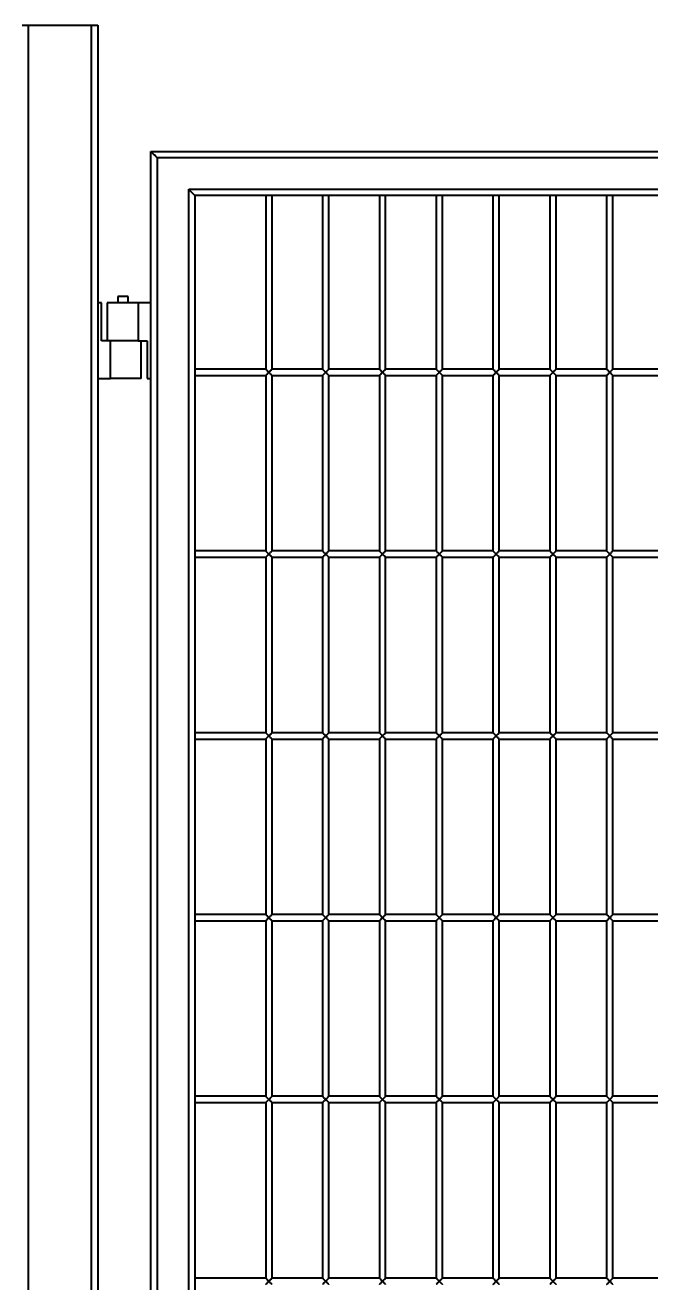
# Model space of a CAD drawing. Header units: millimetres. Extents: x 0 to 297, y 0 to 210.
# Drawn here: x 216.73 to 221.68, y 165.8 to 175.76 of the extents above; entities that cross this region are included whole.
import ezdxf

# ---------------------------------------------------------------- set-up
doc = ezdxf.new("R2010")
doc.units = ezdxf.units.MM
doc.layers.add('轮廓实线层', color=7, linetype='Continuous', lineweight=40)

msp = doc.modelspace()

# ---------------------------------------------------------------- linework, layer by layer
at = {"layer": '轮廓实线层', "color": 7, "linetype": 'Continuous', "lineweight": 40}
for p, q in [((216.7048, 175.7603), (216.7548, 175.7603)), ((216.7548, 175.7603), (216.7548, 155.7603)), ((216.7548, 175.7603), (217.2548, 175.7603)), ((217.2548, 155.7603), (217.2548, 175.7603)), ((217.2548, 175.7603), (217.3048, 175.7603)), ((217.3048, 175.7603), (217.3048, 155.7603)), ((217.7248, 174.7603), (226.2848, 174.7603)), ((217.7248, 156.7603), (217.7248, 174.7603)), ((226.2348, 174.7103), (217.7748, 174.7103)), ((217.7748, 174.7103), (217.7748, 156.8103)), ((218.0248, 174.4603), (225.9848, 174.4603)), ((218.0248, 157.0603), (218.0248, 174.4603)), ((225.9348, 174.4103), (218.0748, 174.4103)), ((218.0748, 174.4103), (218.0748, 157.1103)), ((218.6348, 174.4103), (218.6348, 173.0353)), ((218.6848, 173.0353), (218.6848, 174.4103)), ((219.0848, 174.4103), (219.0848, 173.0353)), ((219.1348, 173.0353), (219.1348, 174.4103)), ((219.5348, 174.4103), (219.5348, 173.0353)), ((219.5848, 173.0353), (219.5848, 174.4103)), ((219.9848, 174.4103), (219.9848, 173.0353)), ((220.0348, 173.0353), (220.0348, 174.4103)), ((220.4348, 174.4103), (220.4348, 173.0353)), ((220.4848, 173.0353), (220.4848, 174.4103)), ((220.8848, 174.4103), (220.8848, 173.0353)), ((220.9348, 173.0353), (220.9348, 174.4103)), ((221.3348, 174.4103), (221.3348, 173.0353)), ((221.3848, 173.0353), (221.3848, 174.4103)), ((217.3348, 173.5603), (217.3048, 173.5603)), ((217.3348, 173.2603), (217.3348, 173.5603)), ((217.3798, 173.5603), (217.3798, 173.2603)), ((217.6248, 173.5603), (217.3798, 173.5603)), ((217.4648, 173.6103), (217.4648, 173.5603)), ((217.5448, 173.6103), (217.4648, 173.6103)), ((217.5448, 173.5603), (217.5448, 173.6103)), ((217.6248, 173.5603), (217.6248, 173.2603)), ((217.7248, 173.5603), (217.6248, 173.5603)), ((217.4048, 173.2603), (217.3348, 173.2603)), ((217.4048, 172.9603), (217.4048, 173.2603)), ((217.5148, 173.2603), (217.4048, 173.2603)), ((217.6248, 173.2603), (217.5148, 173.2603)), ((217.6248, 173.2603), (217.6948, 173.2603)), ((217.6498, 172.9603), (217.6498, 173.2603)), ((217.6948, 173.2603), (217.6948, 172.9603)), ((217.3048, 172.9603), (217.4048, 172.9603)), ((217.6498, 172.9603), (217.4048, 172.9603)), ((217.6948, 172.9603), (217.7248, 172.9603)), ((218.6348, 173.0353), (218.0748, 173.0353)), ((218.0748, 172.9853), (218.6348, 172.9853)), ((218.6348, 172.9853), (218.6348, 171.5953)), ((219.0848, 173.0353), (218.6848, 173.0353)), ((218.6848, 171.5953), (218.6848, 172.9853)), ((218.6848, 172.9853), (219.0848, 172.9853)), ((219.0848, 172.9853), (219.0848, 171.5953)), ((219.5348, 173.0353), (219.1348, 173.0353)), ((219.1348, 171.5953), (219.1348, 172.9853)), ((219.1348, 172.9853), (219.5348, 172.9853)), ((219.5348, 172.9853), (219.5348, 171.5953)), ((219.9848, 173.0353), (219.5848, 173.0353)), ((219.5848, 171.5953), (219.5848, 172.9853)), ((219.5848, 172.9853), (219.9848, 172.9853)), ((219.9848, 172.9853), (219.9848, 171.5953)), ((220.4348, 173.0353), (220.0348, 173.0353)), ((220.0348, 171.5953), (220.0348, 172.9853)), ((220.0348, 172.9853), (220.4348, 172.9853)), ((220.4348, 172.9853), (220.4348, 171.5953)), ((220.8848, 173.0353), (220.4848, 173.0353)), ((220.4848, 171.5953), (220.4848, 172.9853)), ((220.4848, 172.9853), (220.8848, 172.9853)), ((220.8848, 172.9853), (220.8848, 171.5953)), ((221.3348, 173.0353), (220.9348, 173.0353)), ((220.9348, 171.5953), (220.9348, 172.9853)), ((220.9348, 172.9853), (221.3348, 172.9853)), ((221.3348, 172.9853), (221.3348, 171.5953)), ((221.7848, 173.0353), (221.3848, 173.0353)), ((221.3848, 171.5953), (221.3848, 172.9853)), ((221.3848, 172.9853), (221.7848, 172.9853)), ((218.6348, 171.5953), (218.0748, 171.5953)), ((219.0848, 171.5953), (218.6848, 171.5953)), ((219.5348, 171.5953), (219.1348, 171.5953)), ((219.9848, 171.5953), (219.5848, 171.5953)), ((220.4348, 171.5953), (220.0348, 171.5953)), ((220.8848, 171.5953), (220.4848, 171.5953)), ((221.3348, 171.5953), (220.9348, 171.5953)), ((221.7848, 171.5953), (221.3848, 171.5953)), ((218.0748, 171.5453), (218.6348, 171.5453)), ((218.6348, 171.5453), (218.6348, 170.1553)), ((218.6848, 170.1553), (218.6848, 171.5453)), ((218.6848, 171.5453), (219.0848, 171.5453)), ((219.0848, 171.5453), (219.0848, 170.1553)), ((219.1348, 170.1553), (219.1348, 171.5453)), ((219.1348, 171.5453), (219.5348, 171.5453)), ((219.5348, 171.5453), (219.5348, 170.1553)), ((219.5848, 170.1553), (219.5848, 171.5453)), ((219.5848, 171.5453), (219.9848, 171.5453)), ((219.9848, 171.5453), (219.9848, 170.1553)), ((220.0348, 170.1553), (220.0348, 171.5453)), ((220.0348, 171.5453), (220.4348, 171.5453)), ((220.4348, 171.5453), (220.4348, 170.1553)), ((220.4848, 170.1553), (220.4848, 171.5453)), ((220.4848, 171.5453), (220.8848, 171.5453)), ((220.8848, 171.5453), (220.8848, 170.1553)), ((220.9348, 170.1553), (220.9348, 171.5453)), ((220.9348, 171.5453), (221.3348, 171.5453)), ((221.3348, 171.5453), (221.3348, 170.1553)), ((221.3848, 170.1553), (221.3848, 171.5453)), ((221.3848, 171.5453), (221.7848, 171.5453)), ((218.6348, 170.1553), (218.0748, 170.1553)), ((218.0748, 170.1053), (218.6348, 170.1053)), ((218.6348, 170.1053), (218.6348, 168.7153)), ((219.0848, 170.1553), (218.6848, 170.1553)), ((218.6848, 168.7153), (218.6848, 170.1053)), ((218.6848, 170.1053), (219.0848, 170.1053)), ((219.0848, 170.1053), (219.0848, 168.7153)), ((219.5348, 170.1553), (219.1348, 170.1553)), ((219.1348, 168.7153), (219.1348, 170.1053)), ((219.1348, 170.1053), (219.5348, 170.1053)), ((219.5348, 170.1053), (219.5348, 168.7153)), ((219.9848, 170.1553), (219.5848, 170.1553)), ((219.5848, 168.7153), (219.5848, 170.1053)), ((219.5848, 170.1053), (219.9848, 170.1053)), ((219.9848, 170.1053), (219.9848, 168.7153)), ((220.4348, 170.1553), (220.0348, 170.1553)), ((220.0348, 168.7153), (220.0348, 170.1053)), ((220.0348, 170.1053), (220.4348, 170.1053)), ((220.4348, 170.1053), (220.4348, 168.7153)), ((220.8848, 170.1553), (220.4848, 170.1553)), ((220.4848, 168.7153), (220.4848, 170.1053)), ((220.4848, 170.1053), (220.8848, 170.1053)), ((220.8848, 170.1053), (220.8848, 168.7153)), ((221.3348, 170.1553), (220.9348, 170.1553)), ((220.9348, 168.7153), (220.9348, 170.1053)), ((220.9348, 170.1053), (221.3348, 170.1053)), ((221.3348, 170.1053), (221.3348, 168.7153)), ((221.7848, 170.1553), (221.3848, 170.1553)), ((221.3848, 168.7153), (221.3848, 170.1053)), ((221.3848, 170.1053), (221.7848, 170.1053)), ((218.6348, 168.7153), (218.0748, 168.7153)), ((218.0748, 168.6653), (218.6348, 168.6653)), ((218.6348, 168.6653), (218.6348, 167.2753)), ((219.0848, 168.7153), (218.6848, 168.7153)), ((218.6848, 167.2753), (218.6848, 168.6653)), ((218.6848, 168.6653), (219.0848, 168.6653)), ((219.0848, 168.6653), (219.0848, 167.2753)), ((219.5348, 168.7153), (219.1348, 168.7153)), ((219.1348, 167.2753), (219.1348, 168.6653)), ((219.1348, 168.6653), (219.5348, 168.6653)), ((219.5348, 168.6653), (219.5348, 167.2753)), ((219.9848, 168.7153), (219.5848, 168.7153)), ((219.5848, 167.2753), (219.5848, 168.6653)), ((219.5848, 168.6653), (219.9848, 168.6653)), ((219.9848, 168.6653), (219.9848, 167.2753)), ((220.4348, 168.7153), (220.0348, 168.7153)), ((220.0348, 167.2753), (220.0348, 168.6653)), ((220.0348, 168.6653), (220.4348, 168.6653)), ((220.4348, 168.6653), (220.4348, 167.2753)), ((220.8848, 168.7153), (220.4848, 168.7153)), ((220.4848, 167.2753), (220.4848, 168.6653)), ((220.4848, 168.6653), (220.8848, 168.6653)), ((220.8848, 168.6653), (220.8848, 167.2753)), ((221.3348, 168.7153), (220.9348, 168.7153)), ((220.9348, 167.2753), (220.9348, 168.6653)), ((220.9348, 168.6653), (221.3348, 168.6653)), ((221.3348, 168.6653), (221.3348, 167.2753)), ((221.7848, 168.7153), (221.3848, 168.7153)), ((221.3848, 167.2753), (221.3848, 168.6653)), ((221.3848, 168.6653), (221.7848, 168.6653)), ((218.6348, 167.2753), (218.0748, 167.2753)), ((219.0848, 167.2753), (218.6848, 167.2753)), ((219.5348, 167.2753), (219.1348, 167.2753)), ((219.9848, 167.2753), (219.5848, 167.2753)), ((220.4348, 167.2753), (220.0348, 167.2753)), ((220.8848, 167.2753), (220.4848, 167.2753)), ((221.3348, 167.2753), (220.9348, 167.2753)), ((221.7848, 167.2753), (221.3848, 167.2753)), ((218.0748, 167.2253), (218.6348, 167.2253)), ((218.6348, 167.2253), (218.6348, 165.8353)), ((218.6848, 165.8353), (218.6848, 167.2253)), ((218.6848, 167.2253), (219.0848, 167.2253)), ((219.0848, 167.2253), (219.0848, 165.8353)), ((219.1348, 165.8353), (219.1348, 167.2253)), ((219.1348, 167.2253), (219.5348, 167.2253)), ((219.5348, 167.2253), (219.5348, 165.8353)), ((219.5848, 165.8353), (219.5848, 167.2253)), ((219.5848, 167.2253), (219.9848, 167.2253)), ((219.9848, 167.2253), (219.9848, 165.8353)), ((220.0348, 165.8353), (220.0348, 167.2253)), ((220.0348, 167.2253), (220.4348, 167.2253)), ((220.4348, 167.2253), (220.4348, 165.8353)), ((220.4848, 165.8353), (220.4848, 167.2253)), ((220.4848, 167.2253), (220.8848, 167.2253)), ((220.8848, 167.2253), (220.8848, 165.8353)), ((220.9348, 165.8353), (220.9348, 167.2253)), ((220.9348, 167.2253), (221.3348, 167.2253)), ((221.3348, 167.2253), (221.3348, 165.8353)), ((221.3848, 165.8353), (221.3848, 167.2253)), ((221.3848, 167.2253), (221.7848, 167.2253)), ((218.6348, 165.8353), (218.0748, 165.8353)), ((219.0848, 165.8353), (218.6848, 165.8353)), ((219.5348, 165.8353), (219.1348, 165.8353)), ((219.9848, 165.8353), (219.5848, 165.8353)), ((220.4348, 165.8353), (220.0348, 165.8353)), ((220.8848, 165.8353), (220.4848, 165.8353)), ((221.3348, 165.8353), (220.9348, 165.8353)), ((221.7848, 165.8353), (221.3848, 165.8353))]:
    msp.add_line(p, q, dxfattribs=at)
at = {"layer": '轮廓实线层', "color": 7, "linetype": 'Continuous', "lineweight": 40, "flags": 128}
for points in [[(217.7748, 174.7103), (217.7651, 174.72), (217.7557, 174.7294), (217.747, 174.738), (217.7395, 174.7456), (217.7332, 174.7518), (217.7286, 174.7565), (217.7258, 174.7593), (217.7248, 174.7603)], [(218.0748, 174.4103), (218.0739, 174.4112), (218.071, 174.4141), (218.0664, 174.4187), (218.0602, 174.4249), (218.0526, 174.4325), (218.044, 174.4411), (218.0346, 174.4505), (218.0248, 174.4603)], [(218.6348, 173.0353), (218.6352, 173.0349), (218.6363, 173.0338), (218.6382, 173.0319), (218.6407, 173.0294), (218.6438, 173.0263), (218.6473, 173.0228), (218.6513, 173.0188), (218.6555, 173.0146), (218.6598, 173.0103)], [(218.6598, 173.0103), (218.6555, 173.0059), (218.6513, 173.0017), (218.6473, 172.9978), (218.6438, 172.9942), (218.6407, 172.9911), (218.6382, 172.9886), (218.6363, 172.9868), (218.6352, 172.9856), (218.6348, 172.9853)], [(218.6598, 173.0103), (218.6644, 173.0149), (218.6689, 173.0193), (218.673, 173.0234), (218.6767, 173.0271), (218.6798, 173.0302), (218.6822, 173.0326), (218.6839, 173.0343), (218.6847, 173.0352), (218.6848, 173.0353)], [(218.6848, 172.9853), (218.6847, 172.9854), (218.6839, 172.9862), (218.6822, 172.9879), (218.6798, 172.9903), (218.6767, 172.9934), (218.673, 172.9971), (218.6689, 173.0012), (218.6644, 173.0057), (218.6598, 173.0103)], [(219.0848, 173.0353), (219.0852, 173.0349), (219.0863, 173.0338), (219.0882, 173.0319), (219.0907, 173.0294), (219.0938, 173.0263), (219.0973, 173.0228), (219.1013, 173.0188), (219.1055, 173.0146), (219.1098, 173.0103)], [(219.1098, 173.0103), (219.1055, 173.0059), (219.1013, 173.0017), (219.0973, 172.9978), (219.0938, 172.9942), (219.0907, 172.9911), (219.0882, 172.9886), (219.0863, 172.9868), (219.0852, 172.9856), (219.0848, 172.9853)], [(219.1098, 173.0103), (219.1144, 173.0149), (219.1189, 173.0193), (219.123, 173.0234), (219.1267, 173.0271), (219.1298, 173.0302), (219.1322, 173.0326), (219.1339, 173.0343), (219.1347, 173.0352), (219.1348, 173.0353)], [(219.1348, 172.9853), (219.1347, 172.9854), (219.1339, 172.9862), (219.1322, 172.9879), (219.1298, 172.9903), (219.1267, 172.9934), (219.123, 172.9971), (219.1189, 173.0012), (219.1144, 173.0057), (219.1098, 173.0103)], [(219.5348, 173.0353), (219.5352, 173.0349), (219.5363, 173.0338), (219.5382, 173.0319), (219.5407, 173.0294), (219.5438, 173.0263), (219.5473, 173.0228), (219.5513, 173.0188), (219.5555, 173.0146), (219.5598, 173.0103)], [(219.5598, 173.0103), (219.5555, 173.0059), (219.5513, 173.0017), (219.5473, 172.9978), (219.5438, 172.9942), (219.5407, 172.9911), (219.5382, 172.9886), (219.5363, 172.9868), (219.5352, 172.9856), (219.5348, 172.9853)], [(219.5598, 173.0103), (219.5644, 173.0149), (219.5689, 173.0193), (219.573, 173.0234), (219.5767, 173.0271), (219.5798, 173.0302), (219.5822, 173.0326), (219.5839, 173.0343), (219.5847, 173.0352), (219.5848, 173.0353)], [(219.5848, 172.9853), (219.5847, 172.9854), (219.5839, 172.9862), (219.5822, 172.9879), (219.5798, 172.9903), (219.5767, 172.9934), (219.573, 172.9971), (219.5689, 173.0012), (219.5644, 173.0057), (219.5598, 173.0103)], [(219.9848, 173.0353), (219.9852, 173.0349), (219.9863, 173.0338), (219.9882, 173.0319), (219.9907, 173.0294), (219.9938, 173.0263), (219.9973, 173.0228), (220.0013, 173.0188), (220.0055, 173.0146), (220.0098, 173.0103)], [(220.0098, 173.0103), (220.0055, 173.0059), (220.0013, 173.0017), (219.9973, 172.9978), (219.9938, 172.9942), (219.9907, 172.9911), (219.9882, 172.9886), (219.9863, 172.9868), (219.9852, 172.9856), (219.9848, 172.9853)], [(220.0098, 173.0103), (220.0144, 173.0149), (220.0189, 173.0193), (220.023, 173.0234), (220.0267, 173.0271), (220.0298, 173.0302), (220.0322, 173.0326), (220.0339, 173.0343), (220.0347, 173.0352), (220.0348, 173.0353)], [(220.0348, 172.9853), (220.0347, 172.9854), (220.0339, 172.9862), (220.0322, 172.9879), (220.0298, 172.9903), (220.0267, 172.9934), (220.023, 172.9971), (220.0189, 173.0012), (220.0144, 173.0057), (220.0098, 173.0103)], [(220.4348, 173.0353), (220.4352, 173.0349), (220.4363, 173.0338), (220.4382, 173.0319), (220.4407, 173.0294), (220.4438, 173.0263), (220.4473, 173.0228), (220.4513, 173.0188), (220.4555, 173.0146), (220.4598, 173.0103)], [(220.4598, 173.0103), (220.4555, 173.0059), (220.4513, 173.0017), (220.4473, 172.9978), (220.4438, 172.9942), (220.4407, 172.9911), (220.4382, 172.9886), (220.4363, 172.9868), (220.4352, 172.9856), (220.4348, 172.9853)], [(220.4598, 173.0103), (220.4644, 173.0149), (220.4689, 173.0193), (220.473, 173.0234), (220.4767, 173.0271), (220.4798, 173.0302), (220.4822, 173.0326), (220.4839, 173.0343), (220.4847, 173.0352), (220.4848, 173.0353)], [(220.4848, 172.9853), (220.4847, 172.9854), (220.4839, 172.9862), (220.4822, 172.9879), (220.4798, 172.9903), (220.4767, 172.9934), (220.473, 172.9971), (220.4689, 173.0012), (220.4644, 173.0057), (220.4598, 173.0103)], [(220.8848, 173.0353), (220.8852, 173.0349), (220.8863, 173.0338), (220.8882, 173.0319), (220.8907, 173.0294), (220.8938, 173.0263), (220.8973, 173.0228), (220.9013, 173.0188), (220.9055, 173.0146), (220.9098, 173.0103)], [(220.9098, 173.0103), (220.9055, 173.0059), (220.9013, 173.0017), (220.8973, 172.9978), (220.8938, 172.9942), (220.8907, 172.9911), (220.8882, 172.9886), (220.8863, 172.9868), (220.8852, 172.9856), (220.8848, 172.9853)], [(220.9098, 173.0103), (220.9144, 173.0149), (220.9189, 173.0193), (220.923, 173.0234), (220.9267, 173.0271), (220.9298, 173.0302), (220.9322, 173.0326), (220.9339, 173.0343), (220.9347, 173.0352), (220.9348, 173.0353)], [(220.9348, 172.9853), (220.9347, 172.9854), (220.9339, 172.9862), (220.9322, 172.9879), (220.9298, 172.9903), (220.9267, 172.9934), (220.923, 172.9971), (220.9189, 173.0012), (220.9144, 173.0057), (220.9098, 173.0103)], [(221.3348, 173.0353), (221.3352, 173.0349), (221.3363, 173.0338), (221.3382, 173.0319), (221.3407, 173.0294), (221.3438, 173.0263), (221.3473, 173.0228), (221.3513, 173.0188), (221.3555, 173.0146), (221.3598, 173.0103)], [(221.3598, 173.0103), (221.3555, 173.0059), (221.3513, 173.0017), (221.3473, 172.9978), (221.3438, 172.9942), (221.3407, 172.9911), (221.3382, 172.9886), (221.3363, 172.9868), (221.3352, 172.9856), (221.3348, 172.9853)], [(221.3598, 173.0103), (221.3644, 173.0149), (221.3689, 173.0193), (221.373, 173.0234), (221.3767, 173.0271), (221.3798, 173.0302), (221.3822, 173.0326), (221.3839, 173.0343), (221.3847, 173.0352), (221.3848, 173.0353)], [(221.3848, 172.9853), (221.3847, 172.9854), (221.3839, 172.9862), (221.3822, 172.9879), (221.3798, 172.9903), (221.3767, 172.9934), (221.373, 172.9971), (221.3689, 173.0012), (221.3644, 173.0057), (221.3598, 173.0103)], [(218.6348, 171.5953), (218.6352, 171.5949), (218.6363, 171.5938), (218.6382, 171.5919), (218.6407, 171.5894), (218.6438, 171.5863), (218.6473, 171.5828), (218.6513, 171.5788), (218.6555, 171.5746), (218.6598, 171.5703)], [(218.6598, 171.5703), (218.6555, 171.5659), (218.6513, 171.5617), (218.6473, 171.5578), (218.6438, 171.5542), (218.6407, 171.5511), (218.6382, 171.5486), (218.6363, 171.5468), (218.6352, 171.5456), (218.6348, 171.5453)], [(218.6598, 171.5703), (218.6644, 171.5749), (218.6689, 171.5793), (218.673, 171.5834), (218.6767, 171.5871), (218.6798, 171.5902), (218.6822, 171.5926), (218.6839, 171.5943), (218.6847, 171.5952), (218.6848, 171.5953)], [(218.6848, 171.5453), (218.6847, 171.5454), (218.6839, 171.5462), (218.6822, 171.5479), (218.6798, 171.5503), (218.6767, 171.5534), (218.673, 171.5571), (218.6689, 171.5612), (218.6644, 171.5657), (218.6598, 171.5703)], [(219.0848, 171.5953), (219.0852, 171.5949), (219.0863, 171.5938), (219.0882, 171.5919), (219.0907, 171.5894), (219.0938, 171.5863), (219.0973, 171.5828), (219.1013, 171.5788), (219.1055, 171.5746), (219.1098, 171.5703)], [(219.1098, 171.5703), (219.1055, 171.5659), (219.1013, 171.5617), (219.0973, 171.5578), (219.0938, 171.5542), (219.0907, 171.5511), (219.0882, 171.5486), (219.0863, 171.5468), (219.0852, 171.5456), (219.0848, 171.5453)], [(219.1098, 171.5703), (219.1144, 171.5749), (219.1189, 171.5793), (219.123, 171.5834), (219.1267, 171.5871), (219.1298, 171.5902), (219.1322, 171.5926), (219.1339, 171.5943), (219.1347, 171.5952), (219.1348, 171.5953)], [(219.1348, 171.5453), (219.1347, 171.5454), (219.1339, 171.5462), (219.1322, 171.5479), (219.1298, 171.5503), (219.1267, 171.5534), (219.123, 171.5571), (219.1189, 171.5612), (219.1144, 171.5657), (219.1098, 171.5703)], [(219.5348, 171.5953), (219.5352, 171.5949), (219.5363, 171.5938), (219.5382, 171.5919), (219.5407, 171.5894), (219.5438, 171.5863), (219.5473, 171.5828), (219.5513, 171.5788), (219.5555, 171.5746), (219.5598, 171.5703)], [(219.5598, 171.5703), (219.5555, 171.5659), (219.5513, 171.5617), (219.5473, 171.5578), (219.5438, 171.5542), (219.5407, 171.5511), (219.5382, 171.5486), (219.5363, 171.5468), (219.5352, 171.5456), (219.5348, 171.5453)], [(219.5598, 171.5703), (219.5644, 171.5749), (219.5689, 171.5793), (219.573, 171.5834), (219.5767, 171.5871), (219.5798, 171.5902), (219.5822, 171.5926), (219.5839, 171.5943), (219.5847, 171.5952), (219.5848, 171.5953)], [(219.5848, 171.5453), (219.5847, 171.5454), (219.5839, 171.5462), (219.5822, 171.5479), (219.5798, 171.5503), (219.5767, 171.5534), (219.573, 171.5571), (219.5689, 171.5612), (219.5644, 171.5657), (219.5598, 171.5703)], [(219.9848, 171.5953), (219.9852, 171.5949), (219.9863, 171.5938), (219.9882, 171.5919), (219.9907, 171.5894), (219.9938, 171.5863), (219.9973, 171.5828), (220.0013, 171.5788), (220.0055, 171.5746), (220.0098, 171.5703)], [(220.0098, 171.5703), (220.0055, 171.5659), (220.0013, 171.5617), (219.9973, 171.5578), (219.9938, 171.5542), (219.9907, 171.5511), (219.9882, 171.5486), (219.9863, 171.5468), (219.9852, 171.5456), (219.9848, 171.5453)], [(220.0098, 171.5703), (220.0144, 171.5749), (220.0189, 171.5793), (220.023, 171.5834), (220.0267, 171.5871), (220.0298, 171.5902), (220.0322, 171.5926), (220.0339, 171.5943), (220.0347, 171.5952), (220.0348, 171.5953)], [(220.0348, 171.5453), (220.0347, 171.5454), (220.0339, 171.5462), (220.0322, 171.5479), (220.0298, 171.5503), (220.0267, 171.5534), (220.023, 171.5571), (220.0189, 171.5612), (220.0144, 171.5657), (220.0098, 171.5703)], [(220.4348, 171.5953), (220.4352, 171.5949), (220.4363, 171.5938), (220.4382, 171.5919), (220.4407, 171.5894), (220.4438, 171.5863), (220.4473, 171.5828), (220.4513, 171.5788), (220.4555, 171.5746), (220.4598, 171.5703)], [(220.4598, 171.5703), (220.4555, 171.5659), (220.4513, 171.5617), (220.4473, 171.5578), (220.4438, 171.5542), (220.4407, 171.5511), (220.4382, 171.5486), (220.4363, 171.5468), (220.4352, 171.5456), (220.4348, 171.5453)], [(220.4598, 171.5703), (220.4644, 171.5749), (220.4689, 171.5793), (220.473, 171.5834), (220.4767, 171.5871), (220.4798, 171.5902), (220.4822, 171.5926), (220.4839, 171.5943), (220.4847, 171.5952), (220.4848, 171.5953)], [(220.4848, 171.5453), (220.4847, 171.5454), (220.4839, 171.5462), (220.4822, 171.5479), (220.4798, 171.5503), (220.4767, 171.5534), (220.473, 171.5571), (220.4689, 171.5612), (220.4644, 171.5657), (220.4598, 171.5703)], [(220.8848, 171.5953), (220.8852, 171.5949), (220.8863, 171.5938), (220.8882, 171.5919), (220.8907, 171.5894), (220.8938, 171.5863), (220.8973, 171.5828), (220.9013, 171.5788), (220.9055, 171.5746), (220.9098, 171.5703)], [(220.9098, 171.5703), (220.9055, 171.5659), (220.9013, 171.5617), (220.8973, 171.5578), (220.8938, 171.5542), (220.8907, 171.5511), (220.8882, 171.5486), (220.8863, 171.5468), (220.8852, 171.5456), (220.8848, 171.5453)], [(220.9098, 171.5703), (220.9144, 171.5749), (220.9189, 171.5793), (220.923, 171.5834), (220.9267, 171.5871), (220.9298, 171.5902), (220.9322, 171.5926), (220.9339, 171.5943), (220.9347, 171.5952), (220.9348, 171.5953)], [(220.9348, 171.5453), (220.9347, 171.5454), (220.9339, 171.5462), (220.9322, 171.5479), (220.9298, 171.5503), (220.9267, 171.5534), (220.923, 171.5571), (220.9189, 171.5612), (220.9144, 171.5657), (220.9098, 171.5703)], [(221.3348, 171.5953), (221.3352, 171.5949), (221.3363, 171.5938), (221.3382, 171.5919), (221.3407, 171.5894), (221.3438, 171.5863), (221.3473, 171.5828), (221.3513, 171.5788), (221.3555, 171.5746), (221.3598, 171.5703)], [(221.3598, 171.5703), (221.3555, 171.5659), (221.3513, 171.5617), (221.3473, 171.5578), (221.3438, 171.5542), (221.3407, 171.5511), (221.3382, 171.5486), (221.3363, 171.5468), (221.3352, 171.5456), (221.3348, 171.5453)], [(221.3598, 171.5703), (221.3644, 171.5749), (221.3689, 171.5793), (221.373, 171.5834), (221.3767, 171.5871), (221.3798, 171.5902), (221.3822, 171.5926), (221.3839, 171.5943), (221.3847, 171.5952), (221.3848, 171.5953)], [(221.3848, 171.5453), (221.3847, 171.5454), (221.3839, 171.5462), (221.3822, 171.5479), (221.3798, 171.5503), (221.3767, 171.5534), (221.373, 171.5571), (221.3689, 171.5612), (221.3644, 171.5657), (221.3598, 171.5703)], [(218.6348, 170.1553), (218.6352, 170.1549), (218.6363, 170.1538), (218.6382, 170.1519), (218.6407, 170.1494), (218.6438, 170.1463), (218.6473, 170.1428), (218.6513, 170.1388), (218.6555, 170.1346), (218.6598, 170.1303)], [(218.6598, 170.1303), (218.6555, 170.1259), (218.6513, 170.1217), (218.6473, 170.1178), (218.6438, 170.1142), (218.6407, 170.1111), (218.6382, 170.1086), (218.6363, 170.1068), (218.6352, 170.1056), (218.6348, 170.1053)], [(218.6598, 170.1303), (218.6644, 170.1349), (218.6689, 170.1393), (218.673, 170.1434), (218.6767, 170.1471), (218.6798, 170.1502), (218.6822, 170.1526), (218.6839, 170.1543), (218.6847, 170.1552), (218.6848, 170.1553)], [(218.6848, 170.1053), (218.6847, 170.1054), (218.6839, 170.1062), (218.6822, 170.1079), (218.6798, 170.1103), (218.6767, 170.1134), (218.673, 170.1171), (218.6689, 170.1212), (218.6644, 170.1257), (218.6598, 170.1303)], [(219.0848, 170.1553), (219.0852, 170.1549), (219.0863, 170.1538), (219.0882, 170.1519), (219.0907, 170.1494), (219.0938, 170.1463), (219.0973, 170.1428), (219.1013, 170.1388), (219.1055, 170.1346), (219.1098, 170.1303)], [(219.1098, 170.1303), (219.1055, 170.1259), (219.1013, 170.1217), (219.0973, 170.1178), (219.0938, 170.1142), (219.0907, 170.1111), (219.0882, 170.1086), (219.0863, 170.1068), (219.0852, 170.1056), (219.0848, 170.1053)], [(219.1098, 170.1303), (219.1144, 170.1349), (219.1189, 170.1393), (219.123, 170.1434), (219.1267, 170.1471), (219.1298, 170.1502), (219.1322, 170.1526), (219.1339, 170.1543), (219.1347, 170.1552), (219.1348, 170.1553)], [(219.1348, 170.1053), (219.1347, 170.1054), (219.1339, 170.1062), (219.1322, 170.1079), (219.1298, 170.1103), (219.1267, 170.1134), (219.123, 170.1171), (219.1189, 170.1212), (219.1144, 170.1257), (219.1098, 170.1303)], [(219.5348, 170.1553), (219.5352, 170.1549), (219.5363, 170.1538), (219.5382, 170.1519), (219.5407, 170.1494), (219.5438, 170.1463), (219.5473, 170.1428), (219.5513, 170.1388), (219.5555, 170.1346), (219.5598, 170.1303)], [(219.5598, 170.1303), (219.5555, 170.1259), (219.5513, 170.1217), (219.5473, 170.1178), (219.5438, 170.1142), (219.5407, 170.1111), (219.5382, 170.1086), (219.5363, 170.1068), (219.5352, 170.1056), (219.5348, 170.1053)], [(219.5598, 170.1303), (219.5644, 170.1349), (219.5689, 170.1393), (219.573, 170.1434), (219.5767, 170.1471), (219.5798, 170.1502), (219.5822, 170.1526), (219.5839, 170.1543), (219.5847, 170.1552), (219.5848, 170.1553)], [(219.5848, 170.1053), (219.5847, 170.1054), (219.5839, 170.1062), (219.5822, 170.1079), (219.5798, 170.1103), (219.5767, 170.1134), (219.573, 170.1171), (219.5689, 170.1212), (219.5644, 170.1257), (219.5598, 170.1303)], [(219.9848, 170.1553), (219.9852, 170.1549), (219.9863, 170.1538), (219.9882, 170.1519), (219.9907, 170.1494), (219.9938, 170.1463), (219.9973, 170.1428), (220.0013, 170.1388), (220.0055, 170.1346), (220.0098, 170.1303)], [(220.0098, 170.1303), (220.0055, 170.1259), (220.0013, 170.1217), (219.9973, 170.1178), (219.9938, 170.1142), (219.9907, 170.1111), (219.9882, 170.1086), (219.9863, 170.1068), (219.9852, 170.1056), (219.9848, 170.1053)], [(220.0098, 170.1303), (220.0144, 170.1349), (220.0189, 170.1393), (220.023, 170.1434), (220.0267, 170.1471), (220.0298, 170.1502), (220.0322, 170.1526), (220.0339, 170.1543), (220.0347, 170.1552), (220.0348, 170.1553)], [(220.0348, 170.1053), (220.0347, 170.1054), (220.0339, 170.1062), (220.0322, 170.1079), (220.0298, 170.1103), (220.0267, 170.1134), (220.023, 170.1171), (220.0189, 170.1212), (220.0144, 170.1257), (220.0098, 170.1303)], [(220.4348, 170.1553), (220.4352, 170.1549), (220.4363, 170.1538), (220.4382, 170.1519), (220.4407, 170.1494), (220.4438, 170.1463), (220.4473, 170.1428), (220.4513, 170.1388), (220.4555, 170.1346), (220.4598, 170.1303)], [(220.4598, 170.1303), (220.4555, 170.1259), (220.4513, 170.1217), (220.4473, 170.1178), (220.4438, 170.1142), (220.4407, 170.1111), (220.4382, 170.1086), (220.4363, 170.1068), (220.4352, 170.1056), (220.4348, 170.1053)], [(220.4598, 170.1303), (220.4644, 170.1349), (220.4689, 170.1393), (220.473, 170.1434), (220.4767, 170.1471), (220.4798, 170.1502), (220.4822, 170.1526), (220.4839, 170.1543), (220.4847, 170.1552), (220.4848, 170.1553)], [(220.4848, 170.1053), (220.4847, 170.1054), (220.4839, 170.1062), (220.4822, 170.1079), (220.4798, 170.1103), (220.4767, 170.1134), (220.473, 170.1171), (220.4689, 170.1212), (220.4644, 170.1257), (220.4598, 170.1303)], [(220.8848, 170.1553), (220.8852, 170.1549), (220.8863, 170.1538), (220.8882, 170.1519), (220.8907, 170.1494), (220.8938, 170.1463), (220.8973, 170.1428), (220.9013, 170.1388), (220.9055, 170.1346), (220.9098, 170.1303)], [(220.9098, 170.1303), (220.9055, 170.1259), (220.9013, 170.1217), (220.8973, 170.1178), (220.8938, 170.1142), (220.8907, 170.1111), (220.8882, 170.1086), (220.8863, 170.1068), (220.8852, 170.1056), (220.8848, 170.1053)], [(220.9098, 170.1303), (220.9144, 170.1349), (220.9189, 170.1393), (220.923, 170.1434), (220.9267, 170.1471), (220.9298, 170.1502), (220.9322, 170.1526), (220.9339, 170.1543), (220.9347, 170.1552), (220.9348, 170.1553)], [(220.9348, 170.1053), (220.9347, 170.1054), (220.9339, 170.1062), (220.9322, 170.1079), (220.9298, 170.1103), (220.9267, 170.1134), (220.923, 170.1171), (220.9189, 170.1212), (220.9144, 170.1257), (220.9098, 170.1303)], [(221.3348, 170.1553), (221.3352, 170.1549), (221.3363, 170.1538), (221.3382, 170.1519), (221.3407, 170.1494), (221.3438, 170.1463), (221.3473, 170.1428), (221.3513, 170.1388), (221.3555, 170.1346), (221.3598, 170.1303)], [(221.3598, 170.1303), (221.3555, 170.1259), (221.3513, 170.1217), (221.3473, 170.1178), (221.3438, 170.1142), (221.3407, 170.1111), (221.3382, 170.1086), (221.3363, 170.1068), (221.3352, 170.1056), (221.3348, 170.1053)], [(221.3598, 170.1303), (221.3644, 170.1349), (221.3689, 170.1393), (221.373, 170.1434), (221.3767, 170.1471), (221.3798, 170.1502), (221.3822, 170.1526), (221.3839, 170.1543), (221.3847, 170.1552), (221.3848, 170.1553)], [(221.3848, 170.1053), (221.3847, 170.1054), (221.3839, 170.1062), (221.3822, 170.1079), (221.3798, 170.1103), (221.3767, 170.1134), (221.373, 170.1171), (221.3689, 170.1212), (221.3644, 170.1257), (221.3598, 170.1303)], [(218.6348, 168.7153), (218.6352, 168.7149), (218.6363, 168.7138), (218.6382, 168.7119), (218.6407, 168.7094), (218.6438, 168.7063), (218.6473, 168.7028), (218.6513, 168.6988), (218.6555, 168.6946), (218.6598, 168.6903)], [(218.6598, 168.6903), (218.6555, 168.6859), (218.6513, 168.6817), (218.6473, 168.6778), (218.6438, 168.6742), (218.6407, 168.6711), (218.6382, 168.6686), (218.6363, 168.6668), (218.6352, 168.6656), (218.6348, 168.6653)], [(218.6598, 168.6903), (218.6644, 168.6949), (218.6689, 168.6993), (218.673, 168.7034), (218.6767, 168.7071), (218.6798, 168.7102), (218.6822, 168.7126), (218.6839, 168.7143), (218.6847, 168.7152), (218.6848, 168.7153)], [(218.6848, 168.6653), (218.6847, 168.6654), (218.6839, 168.6662), (218.6822, 168.6679), (218.6798, 168.6703), (218.6767, 168.6734), (218.673, 168.6771), (218.6689, 168.6812), (218.6644, 168.6857), (218.6598, 168.6903)], [(219.0848, 168.7153), (219.0852, 168.7149), (219.0863, 168.7138), (219.0882, 168.7119), (219.0907, 168.7094), (219.0938, 168.7063), (219.0973, 168.7028), (219.1013, 168.6988), (219.1055, 168.6946), (219.1098, 168.6903)], [(219.1098, 168.6903), (219.1055, 168.6859), (219.1013, 168.6817), (219.0973, 168.6778), (219.0938, 168.6742), (219.0907, 168.6711), (219.0882, 168.6686), (219.0863, 168.6668), (219.0852, 168.6656), (219.0848, 168.6653)], [(219.1098, 168.6903), (219.1144, 168.6949), (219.1189, 168.6993), (219.123, 168.7034), (219.1267, 168.7071), (219.1298, 168.7102), (219.1322, 168.7126), (219.1339, 168.7143), (219.1347, 168.7152), (219.1348, 168.7153)], [(219.1348, 168.6653), (219.1347, 168.6654), (219.1339, 168.6662), (219.1322, 168.6679), (219.1298, 168.6703), (219.1267, 168.6734), (219.123, 168.6771), (219.1189, 168.6812), (219.1144, 168.6857), (219.1098, 168.6903)], [(219.5348, 168.7153), (219.5352, 168.7149), (219.5363, 168.7138), (219.5382, 168.7119), (219.5407, 168.7094), (219.5438, 168.7063), (219.5473, 168.7028), (219.5513, 168.6988), (219.5555, 168.6946), (219.5598, 168.6903)], [(219.5598, 168.6903), (219.5555, 168.6859), (219.5513, 168.6817), (219.5473, 168.6778), (219.5438, 168.6742), (219.5407, 168.6711), (219.5382, 168.6686), (219.5363, 168.6668), (219.5352, 168.6656), (219.5348, 168.6653)], [(219.5598, 168.6903), (219.5644, 168.6949), (219.5689, 168.6993), (219.573, 168.7034), (219.5767, 168.7071), (219.5798, 168.7102), (219.5822, 168.7126), (219.5839, 168.7143), (219.5847, 168.7152), (219.5848, 168.7153)], [(219.5848, 168.6653), (219.5847, 168.6654), (219.5839, 168.6662), (219.5822, 168.6679), (219.5798, 168.6703), (219.5767, 168.6734), (219.573, 168.6771), (219.5689, 168.6812), (219.5644, 168.6857), (219.5598, 168.6903)], [(219.9848, 168.7153), (219.9852, 168.7149), (219.9863, 168.7138), (219.9882, 168.7119), (219.9907, 168.7094), (219.9938, 168.7063), (219.9973, 168.7028), (220.0013, 168.6988), (220.0055, 168.6946), (220.0098, 168.6903)], [(220.0098, 168.6903), (220.0055, 168.6859), (220.0013, 168.6817), (219.9973, 168.6778), (219.9938, 168.6742), (219.9907, 168.6711), (219.9882, 168.6686), (219.9863, 168.6668), (219.9852, 168.6656), (219.9848, 168.6653)], [(220.0098, 168.6903), (220.0144, 168.6949), (220.0189, 168.6993), (220.023, 168.7034), (220.0267, 168.7071), (220.0298, 168.7102), (220.0322, 168.7126), (220.0339, 168.7143), (220.0347, 168.7152), (220.0348, 168.7153)], [(220.0348, 168.6653), (220.0347, 168.6654), (220.0339, 168.6662), (220.0322, 168.6679), (220.0298, 168.6703), (220.0267, 168.6734), (220.023, 168.6771), (220.0189, 168.6812), (220.0144, 168.6857), (220.0098, 168.6903)], [(220.4348, 168.7153), (220.4352, 168.7149), (220.4363, 168.7138), (220.4382, 168.7119), (220.4407, 168.7094), (220.4438, 168.7063), (220.4473, 168.7028), (220.4513, 168.6988), (220.4555, 168.6946), (220.4598, 168.6903)], [(220.4598, 168.6903), (220.4555, 168.6859), (220.4513, 168.6817), (220.4473, 168.6778), (220.4438, 168.6742), (220.4407, 168.6711), (220.4382, 168.6686), (220.4363, 168.6668), (220.4352, 168.6656), (220.4348, 168.6653)], [(220.4598, 168.6903), (220.4644, 168.6949), (220.4689, 168.6993), (220.473, 168.7034), (220.4767, 168.7071), (220.4798, 168.7102), (220.4822, 168.7126), (220.4839, 168.7143), (220.4847, 168.7152), (220.4848, 168.7153)], [(220.4848, 168.6653), (220.4847, 168.6654), (220.4839, 168.6662), (220.4822, 168.6679), (220.4798, 168.6703), (220.4767, 168.6734), (220.473, 168.6771), (220.4689, 168.6812), (220.4644, 168.6857), (220.4598, 168.6903)], [(220.8848, 168.7153), (220.8852, 168.7149), (220.8863, 168.7138), (220.8882, 168.7119), (220.8907, 168.7094), (220.8938, 168.7063), (220.8973, 168.7028), (220.9013, 168.6988), (220.9055, 168.6946), (220.9098, 168.6903)], [(220.9098, 168.6903), (220.9055, 168.6859), (220.9013, 168.6817), (220.8973, 168.6778), (220.8938, 168.6742), (220.8907, 168.6711), (220.8882, 168.6686), (220.8863, 168.6668), (220.8852, 168.6656), (220.8848, 168.6653)], [(220.9098, 168.6903), (220.9144, 168.6949), (220.9189, 168.6993), (220.923, 168.7034), (220.9267, 168.7071), (220.9298, 168.7102), (220.9322, 168.7126), (220.9339, 168.7143), (220.9347, 168.7152), (220.9348, 168.7153)], [(220.9348, 168.6653), (220.9347, 168.6654), (220.9339, 168.6662), (220.9322, 168.6679), (220.9298, 168.6703), (220.9267, 168.6734), (220.923, 168.6771), (220.9189, 168.6812), (220.9144, 168.6857), (220.9098, 168.6903)], [(221.3348, 168.7153), (221.3352, 168.7149), (221.3363, 168.7138), (221.3382, 168.7119), (221.3407, 168.7094), (221.3438, 168.7063), (221.3473, 168.7028), (221.3513, 168.6988), (221.3555, 168.6946), (221.3598, 168.6903)], [(221.3598, 168.6903), (221.3555, 168.6859), (221.3513, 168.6817), (221.3473, 168.6778), (221.3438, 168.6742), (221.3407, 168.6711), (221.3382, 168.6686), (221.3363, 168.6668), (221.3352, 168.6656), (221.3348, 168.6653)], [(221.3598, 168.6903), (221.3644, 168.6949), (221.3689, 168.6993), (221.373, 168.7034), (221.3767, 168.7071), (221.3798, 168.7102), (221.3822, 168.7126), (221.3839, 168.7143), (221.3847, 168.7152), (221.3848, 168.7153)], [(221.3848, 168.6653), (221.3847, 168.6654), (221.3839, 168.6662), (221.3822, 168.6679), (221.3798, 168.6703), (221.3767, 168.6734), (221.373, 168.6771), (221.3689, 168.6812), (221.3644, 168.6857), (221.3598, 168.6903)], [(218.6348, 167.2753), (218.6352, 167.2749), (218.6363, 167.2738), (218.6382, 167.2719), (218.6407, 167.2694), (218.6438, 167.2663), (218.6473, 167.2628), (218.6513, 167.2588), (218.6555, 167.2546), (218.6598, 167.2503)], [(218.6598, 167.2503), (218.6644, 167.2549), (218.6689, 167.2593), (218.673, 167.2634), (218.6767, 167.2671), (218.6798, 167.2702), (218.6822, 167.2726), (218.6839, 167.2743), (218.6847, 167.2752), (218.6848, 167.2753)], [(219.0848, 167.2753), (219.0852, 167.2749), (219.0863, 167.2738), (219.0882, 167.2719), (219.0907, 167.2694), (219.0938, 167.2663), (219.0973, 167.2628), (219.1013, 167.2588), (219.1055, 167.2546), (219.1098, 167.2503)], [(219.1098, 167.2503), (219.1144, 167.2549), (219.1189, 167.2593), (219.123, 167.2634), (219.1267, 167.2671), (219.1298, 167.2702), (219.1322, 167.2726), (219.1339, 167.2743), (219.1347, 167.2752), (219.1348, 167.2753)], [(219.5348, 167.2753), (219.5352, 167.2749), (219.5363, 167.2738), (219.5382, 167.2719), (219.5407, 167.2694), (219.5438, 167.2663), (219.5473, 167.2628), (219.5513, 167.2588), (219.5555, 167.2546), (219.5598, 167.2503)], [(219.5598, 167.2503), (219.5644, 167.2549), (219.5689, 167.2593), (219.573, 167.2634), (219.5767, 167.2671), (219.5798, 167.2702), (219.5822, 167.2726), (219.5839, 167.2743), (219.5847, 167.2752), (219.5848, 167.2753)], [(219.9848, 167.2753), (219.9852, 167.2749), (219.9863, 167.2738), (219.9882, 167.2719), (219.9907, 167.2694), (219.9938, 167.2663), (219.9973, 167.2628), (220.0013, 167.2588), (220.0055, 167.2546), (220.0098, 167.2503)], [(220.0098, 167.2503), (220.0144, 167.2549), (220.0189, 167.2593), (220.023, 167.2634), (220.0267, 167.2671), (220.0298, 167.2702), (220.0322, 167.2726), (220.0339, 167.2743), (220.0347, 167.2752), (220.0348, 167.2753)], [(220.4348, 167.2753), (220.4352, 167.2749), (220.4363, 167.2738), (220.4382, 167.2719), (220.4407, 167.2694), (220.4438, 167.2663), (220.4473, 167.2628), (220.4513, 167.2588), (220.4555, 167.2546), (220.4598, 167.2503)], [(220.4598, 167.2503), (220.4644, 167.2549), (220.4689, 167.2593), (220.473, 167.2634), (220.4767, 167.2671), (220.4798, 167.2702), (220.4822, 167.2726), (220.4839, 167.2743), (220.4847, 167.2752), (220.4848, 167.2753)], [(220.8848, 167.2753), (220.8852, 167.2749), (220.8863, 167.2738), (220.8882, 167.2719), (220.8907, 167.2694), (220.8938, 167.2663), (220.8973, 167.2628), (220.9013, 167.2588), (220.9055, 167.2546), (220.9098, 167.2503)], [(220.9098, 167.2503), (220.9144, 167.2549), (220.9189, 167.2593), (220.923, 167.2634), (220.9267, 167.2671), (220.9298, 167.2702), (220.9322, 167.2726), (220.9339, 167.2743), (220.9347, 167.2752), (220.9348, 167.2753)], [(221.3348, 167.2753), (221.3352, 167.2749), (221.3363, 167.2738), (221.3382, 167.2719), (221.3407, 167.2694), (221.3438, 167.2663), (221.3473, 167.2628), (221.3513, 167.2588), (221.3555, 167.2546), (221.3598, 167.2503)], [(221.3598, 167.2503), (221.3644, 167.2549), (221.3689, 167.2593), (221.373, 167.2634), (221.3767, 167.2671), (221.3798, 167.2702), (221.3822, 167.2726), (221.3839, 167.2743), (221.3847, 167.2752), (221.3848, 167.2753)], [(218.6598, 167.2503), (218.6555, 167.2459), (218.6513, 167.2417), (218.6473, 167.2378), (218.6438, 167.2342), (218.6407, 167.2311), (218.6382, 167.2286), (218.6363, 167.2268), (218.6352, 167.2256), (218.6348, 167.2253)], [(218.6848, 167.2253), (218.6847, 167.2254), (218.6839, 167.2262), (218.6822, 167.2279), (218.6798, 167.2303), (218.6767, 167.2334), (218.673, 167.2371), (218.6689, 167.2412), (218.6644, 167.2457), (218.6598, 167.2503)], [(219.1098, 167.2503), (219.1055, 167.2459), (219.1013, 167.2417), (219.0973, 167.2378), (219.0938, 167.2342), (219.0907, 167.2311), (219.0882, 167.2286), (219.0863, 167.2268), (219.0852, 167.2256), (219.0848, 167.2253)], [(219.1348, 167.2253), (219.1347, 167.2254), (219.1339, 167.2262), (219.1322, 167.2279), (219.1298, 167.2303), (219.1267, 167.2334), (219.123, 167.2371), (219.1189, 167.2412), (219.1144, 167.2457), (219.1098, 167.2503)], [(219.5598, 167.2503), (219.5555, 167.2459), (219.5513, 167.2417), (219.5473, 167.2378), (219.5438, 167.2342), (219.5407, 167.2311), (219.5382, 167.2286), (219.5363, 167.2268), (219.5352, 167.2256), (219.5348, 167.2253)], [(219.5848, 167.2253), (219.5847, 167.2254), (219.5839, 167.2262), (219.5822, 167.2279), (219.5798, 167.2303), (219.5767, 167.2334), (219.573, 167.2371), (219.5689, 167.2412), (219.5644, 167.2457), (219.5598, 167.2503)], [(220.0098, 167.2503), (220.0055, 167.2459), (220.0013, 167.2417), (219.9973, 167.2378), (219.9938, 167.2342), (219.9907, 167.2311), (219.9882, 167.2286), (219.9863, 167.2268), (219.9852, 167.2256), (219.9848, 167.2253)], [(220.0348, 167.2253), (220.0347, 167.2254), (220.0339, 167.2262), (220.0322, 167.2279), (220.0298, 167.2303), (220.0267, 167.2334), (220.023, 167.2371), (220.0189, 167.2412), (220.0144, 167.2457), (220.0098, 167.2503)], [(220.4598, 167.2503), (220.4555, 167.2459), (220.4513, 167.2417), (220.4473, 167.2378), (220.4438, 167.2342), (220.4407, 167.2311), (220.4382, 167.2286), (220.4363, 167.2268), (220.4352, 167.2256), (220.4348, 167.2253)], [(220.4848, 167.2253), (220.4847, 167.2254), (220.4839, 167.2262), (220.4822, 167.2279), (220.4798, 167.2303), (220.4767, 167.2334), (220.473, 167.2371), (220.4689, 167.2412), (220.4644, 167.2457), (220.4598, 167.2503)], [(220.9098, 167.2503), (220.9055, 167.2459), (220.9013, 167.2417), (220.8973, 167.2378), (220.8938, 167.2342), (220.8907, 167.2311), (220.8882, 167.2286), (220.8863, 167.2268), (220.8852, 167.2256), (220.8848, 167.2253)], [(220.9348, 167.2253), (220.9347, 167.2254), (220.9339, 167.2262), (220.9322, 167.2279), (220.9298, 167.2303), (220.9267, 167.2334), (220.923, 167.2371), (220.9189, 167.2412), (220.9144, 167.2457), (220.9098, 167.2503)], [(221.3598, 167.2503), (221.3555, 167.2459), (221.3513, 167.2417), (221.3473, 167.2378), (221.3438, 167.2342), (221.3407, 167.2311), (221.3382, 167.2286), (221.3363, 167.2268), (221.3352, 167.2256), (221.3348, 167.2253)], [(221.3848, 167.2253), (221.3847, 167.2254), (221.3839, 167.2262), (221.3822, 167.2279), (221.3798, 167.2303), (221.3767, 167.2334), (221.373, 167.2371), (221.3689, 167.2412), (221.3644, 167.2457), (221.3598, 167.2503)], [(218.6348, 165.8353), (218.6352, 165.8349), (218.6363, 165.8338), (218.6382, 165.8319), (218.6407, 165.8294), (218.6438, 165.8263), (218.6473, 165.8228), (218.6513, 165.8188), (218.6555, 165.8146), (218.6598, 165.8103)], [(218.6598, 165.8103), (218.6555, 165.8059), (218.6513, 165.8017), (218.6473, 165.7978), (218.6438, 165.7942), (218.6407, 165.7911), (218.6382, 165.7886), (218.6363, 165.7868), (218.6352, 165.7856), (218.6348, 165.7853)], [(218.6598, 165.8103), (218.6644, 165.8149), (218.6689, 165.8193), (218.673, 165.8234), (218.6767, 165.8271), (218.6798, 165.8302), (218.6822, 165.8326), (218.6839, 165.8343), (218.6847, 165.8352), (218.6848, 165.8353)], [(218.6848, 165.7853), (218.6847, 165.7854), (218.6839, 165.7862), (218.6822, 165.7879), (218.6798, 165.7903), (218.6767, 165.7934), (218.673, 165.7971), (218.6689, 165.8012), (218.6644, 165.8057), (218.6598, 165.8103)], [(219.0848, 165.8353), (219.0852, 165.8349), (219.0863, 165.8338), (219.0882, 165.8319), (219.0907, 165.8294), (219.0938, 165.8263), (219.0973, 165.8228), (219.1013, 165.8188), (219.1055, 165.8146), (219.1098, 165.8103)], [(219.1098, 165.8103), (219.1055, 165.8059), (219.1013, 165.8017), (219.0973, 165.7978), (219.0938, 165.7942), (219.0907, 165.7911), (219.0882, 165.7886), (219.0863, 165.7868), (219.0852, 165.7856), (219.0848, 165.7853)], [(219.1098, 165.8103), (219.1144, 165.8149), (219.1189, 165.8193), (219.123, 165.8234), (219.1267, 165.8271), (219.1298, 165.8302), (219.1322, 165.8326), (219.1339, 165.8343), (219.1347, 165.8352), (219.1348, 165.8353)], [(219.1348, 165.7853), (219.1347, 165.7854), (219.1339, 165.7862), (219.1322, 165.7879), (219.1298, 165.7903), (219.1267, 165.7934), (219.123, 165.7971), (219.1189, 165.8012), (219.1144, 165.8057), (219.1098, 165.8103)], [(219.5348, 165.8353), (219.5352, 165.8349), (219.5363, 165.8338), (219.5382, 165.8319), (219.5407, 165.8294), (219.5438, 165.8263), (219.5473, 165.8228), (219.5513, 165.8188), (219.5555, 165.8146), (219.5598, 165.8103)], [(219.5598, 165.8103), (219.5555, 165.8059), (219.5513, 165.8017), (219.5473, 165.7978), (219.5438, 165.7942), (219.5407, 165.7911), (219.5382, 165.7886), (219.5363, 165.7868), (219.5352, 165.7856), (219.5348, 165.7853)], [(219.5598, 165.8103), (219.5644, 165.8149), (219.5689, 165.8193), (219.573, 165.8234), (219.5767, 165.8271), (219.5798, 165.8302), (219.5822, 165.8326), (219.5839, 165.8343), (219.5847, 165.8352), (219.5848, 165.8353)], [(219.5848, 165.7853), (219.5847, 165.7854), (219.5839, 165.7862), (219.5822, 165.7879), (219.5798, 165.7903), (219.5767, 165.7934), (219.573, 165.7971), (219.5689, 165.8012), (219.5644, 165.8057), (219.5598, 165.8103)], [(219.9848, 165.8353), (219.9852, 165.8349), (219.9863, 165.8338), (219.9882, 165.8319), (219.9907, 165.8294), (219.9938, 165.8263), (219.9973, 165.8228), (220.0013, 165.8188), (220.0055, 165.8146), (220.0098, 165.8103)], [(220.0098, 165.8103), (220.0055, 165.8059), (220.0013, 165.8017), (219.9973, 165.7978), (219.9938, 165.7942), (219.9907, 165.7911), (219.9882, 165.7886), (219.9863, 165.7868), (219.9852, 165.7856), (219.9848, 165.7853)], [(220.0098, 165.8103), (220.0144, 165.8149), (220.0189, 165.8193), (220.023, 165.8234), (220.0267, 165.8271), (220.0298, 165.8302), (220.0322, 165.8326), (220.0339, 165.8343), (220.0347, 165.8352), (220.0348, 165.8353)], [(220.0348, 165.7853), (220.0347, 165.7854), (220.0339, 165.7862), (220.0322, 165.7879), (220.0298, 165.7903), (220.0267, 165.7934), (220.023, 165.7971), (220.0189, 165.8012), (220.0144, 165.8057), (220.0098, 165.8103)], [(220.4348, 165.8353), (220.4352, 165.8349), (220.4363, 165.8338), (220.4382, 165.8319), (220.4407, 165.8294), (220.4438, 165.8263), (220.4473, 165.8228), (220.4513, 165.8188), (220.4555, 165.8146), (220.4598, 165.8103)], [(220.4598, 165.8103), (220.4555, 165.8059), (220.4513, 165.8017), (220.4473, 165.7978), (220.4438, 165.7942), (220.4407, 165.7911), (220.4382, 165.7886), (220.4363, 165.7868), (220.4352, 165.7856), (220.4348, 165.7853)], [(220.4598, 165.8103), (220.4644, 165.8149), (220.4689, 165.8193), (220.473, 165.8234), (220.4767, 165.8271), (220.4798, 165.8302), (220.4822, 165.8326), (220.4839, 165.8343), (220.4847, 165.8352), (220.4848, 165.8353)], [(220.4848, 165.7853), (220.4847, 165.7854), (220.4839, 165.7862), (220.4822, 165.7879), (220.4798, 165.7903), (220.4767, 165.7934), (220.473, 165.7971), (220.4689, 165.8012), (220.4644, 165.8057), (220.4598, 165.8103)], [(220.8848, 165.8353), (220.8852, 165.8349), (220.8863, 165.8338), (220.8882, 165.8319), (220.8907, 165.8294), (220.8938, 165.8263), (220.8973, 165.8228), (220.9013, 165.8188), (220.9055, 165.8146), (220.9098, 165.8103)], [(220.9098, 165.8103), (220.9055, 165.8059), (220.9013, 165.8017), (220.8973, 165.7978), (220.8938, 165.7942), (220.8907, 165.7911), (220.8882, 165.7886), (220.8863, 165.7868), (220.8852, 165.7856), (220.8848, 165.7853)], [(220.9098, 165.8103), (220.9144, 165.8149), (220.9189, 165.8193), (220.923, 165.8234), (220.9267, 165.8271), (220.9298, 165.8302), (220.9322, 165.8326), (220.9339, 165.8343), (220.9347, 165.8352), (220.9348, 165.8353)], [(220.9348, 165.7853), (220.9347, 165.7854), (220.9339, 165.7862), (220.9322, 165.7879), (220.9298, 165.7903), (220.9267, 165.7934), (220.923, 165.7971), (220.9189, 165.8012), (220.9144, 165.8057), (220.9098, 165.8103)], [(221.3348, 165.8353), (221.3352, 165.8349), (221.3363, 165.8338), (221.3382, 165.8319), (221.3407, 165.8294), (221.3438, 165.8263), (221.3473, 165.8228), (221.3513, 165.8188), (221.3555, 165.8146), (221.3598, 165.8103)], [(221.3598, 165.8103), (221.3555, 165.8059), (221.3513, 165.8017), (221.3473, 165.7978), (221.3438, 165.7942), (221.3407, 165.7911), (221.3382, 165.7886), (221.3363, 165.7868), (221.3352, 165.7856), (221.3348, 165.7853)], [(221.3598, 165.8103), (221.3644, 165.8149), (221.3689, 165.8193), (221.373, 165.8234), (221.3767, 165.8271), (221.3798, 165.8302), (221.3822, 165.8326), (221.3839, 165.8343), (221.3847, 165.8352), (221.3848, 165.8353)], [(221.3848, 165.7853), (221.3847, 165.7854), (221.3839, 165.7862), (221.3822, 165.7879), (221.3798, 165.7903), (221.3767, 165.7934), (221.373, 165.7971), (221.3689, 165.8012), (221.3644, 165.8057), (221.3598, 165.8103)]]:
    msp.add_lwpolyline(points, dxfattribs=at)

doc.saveas('drawing.dxf')
